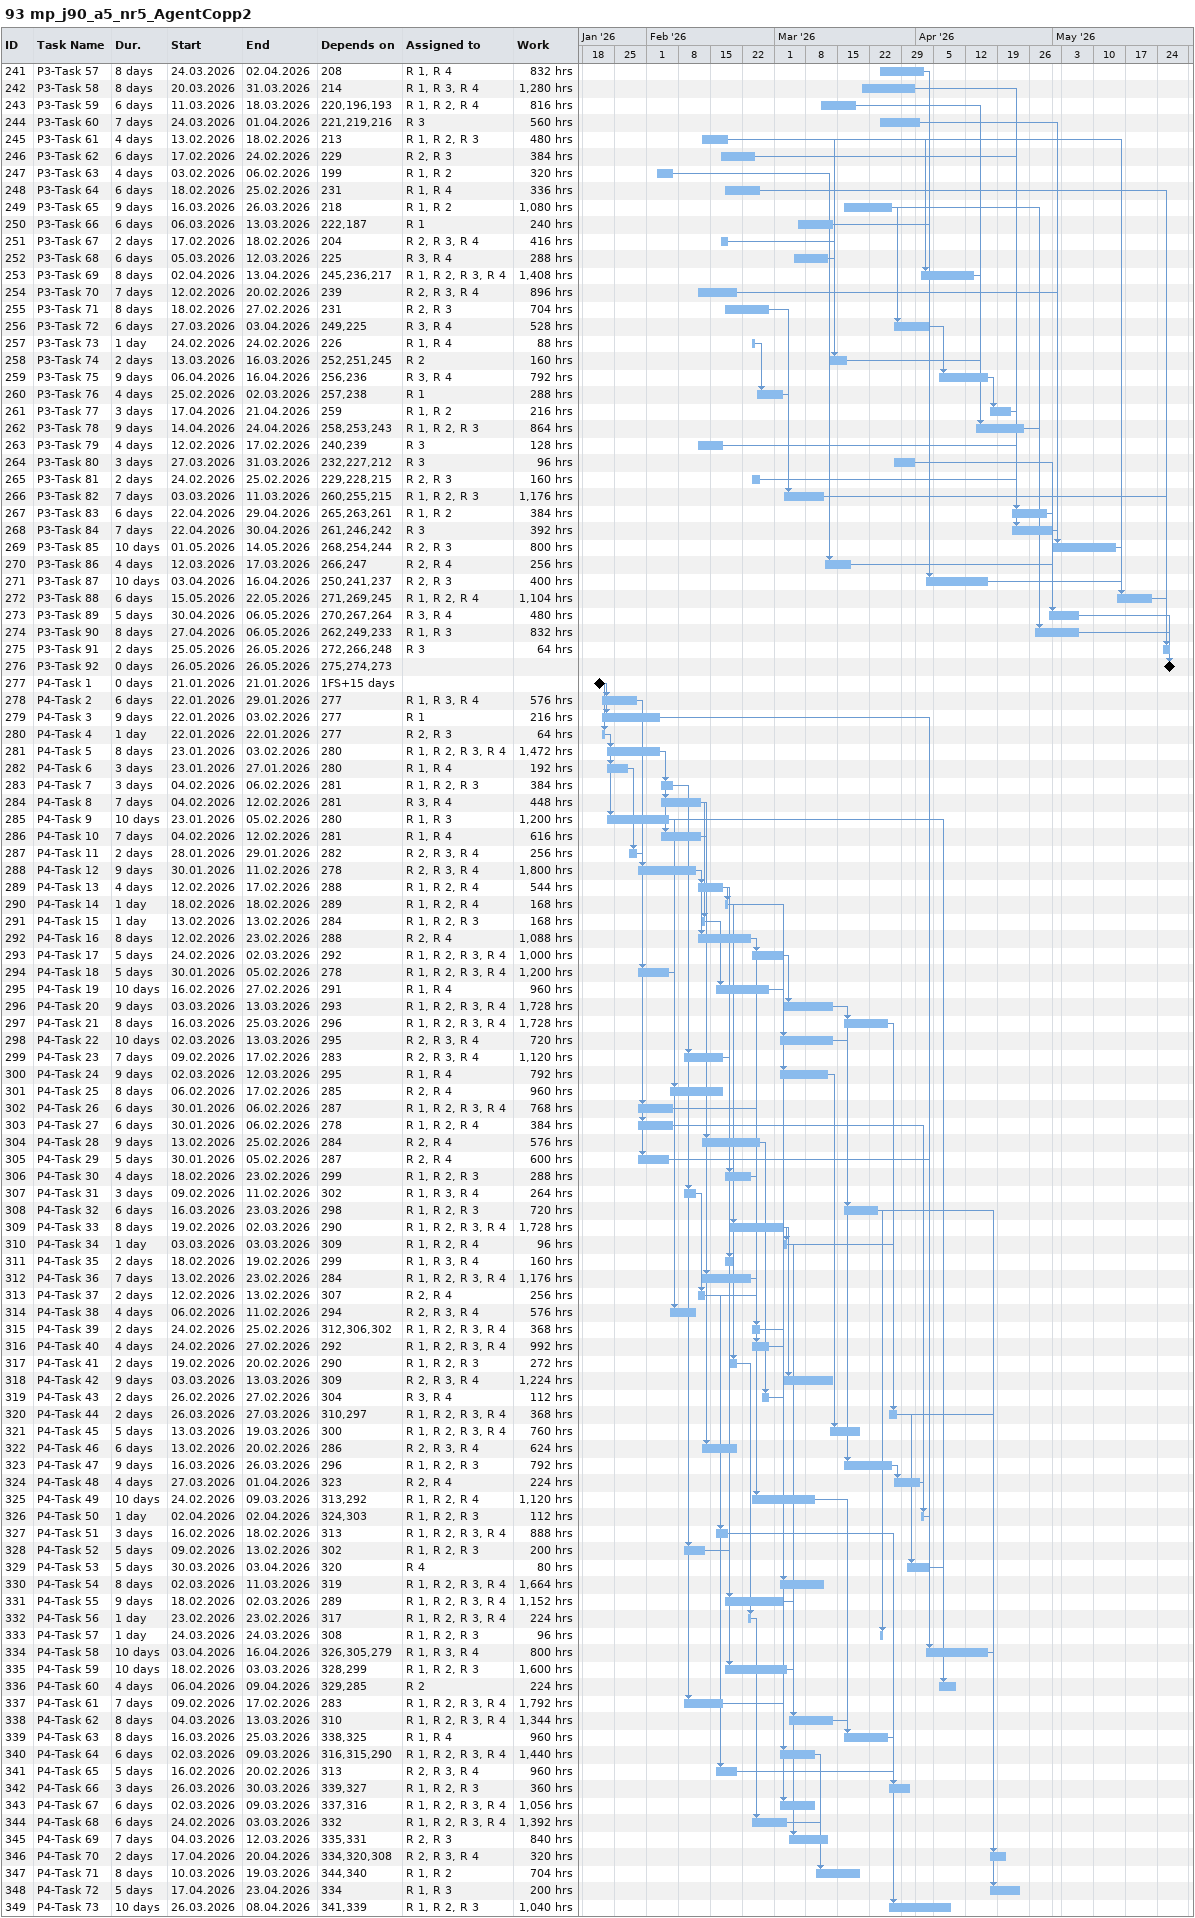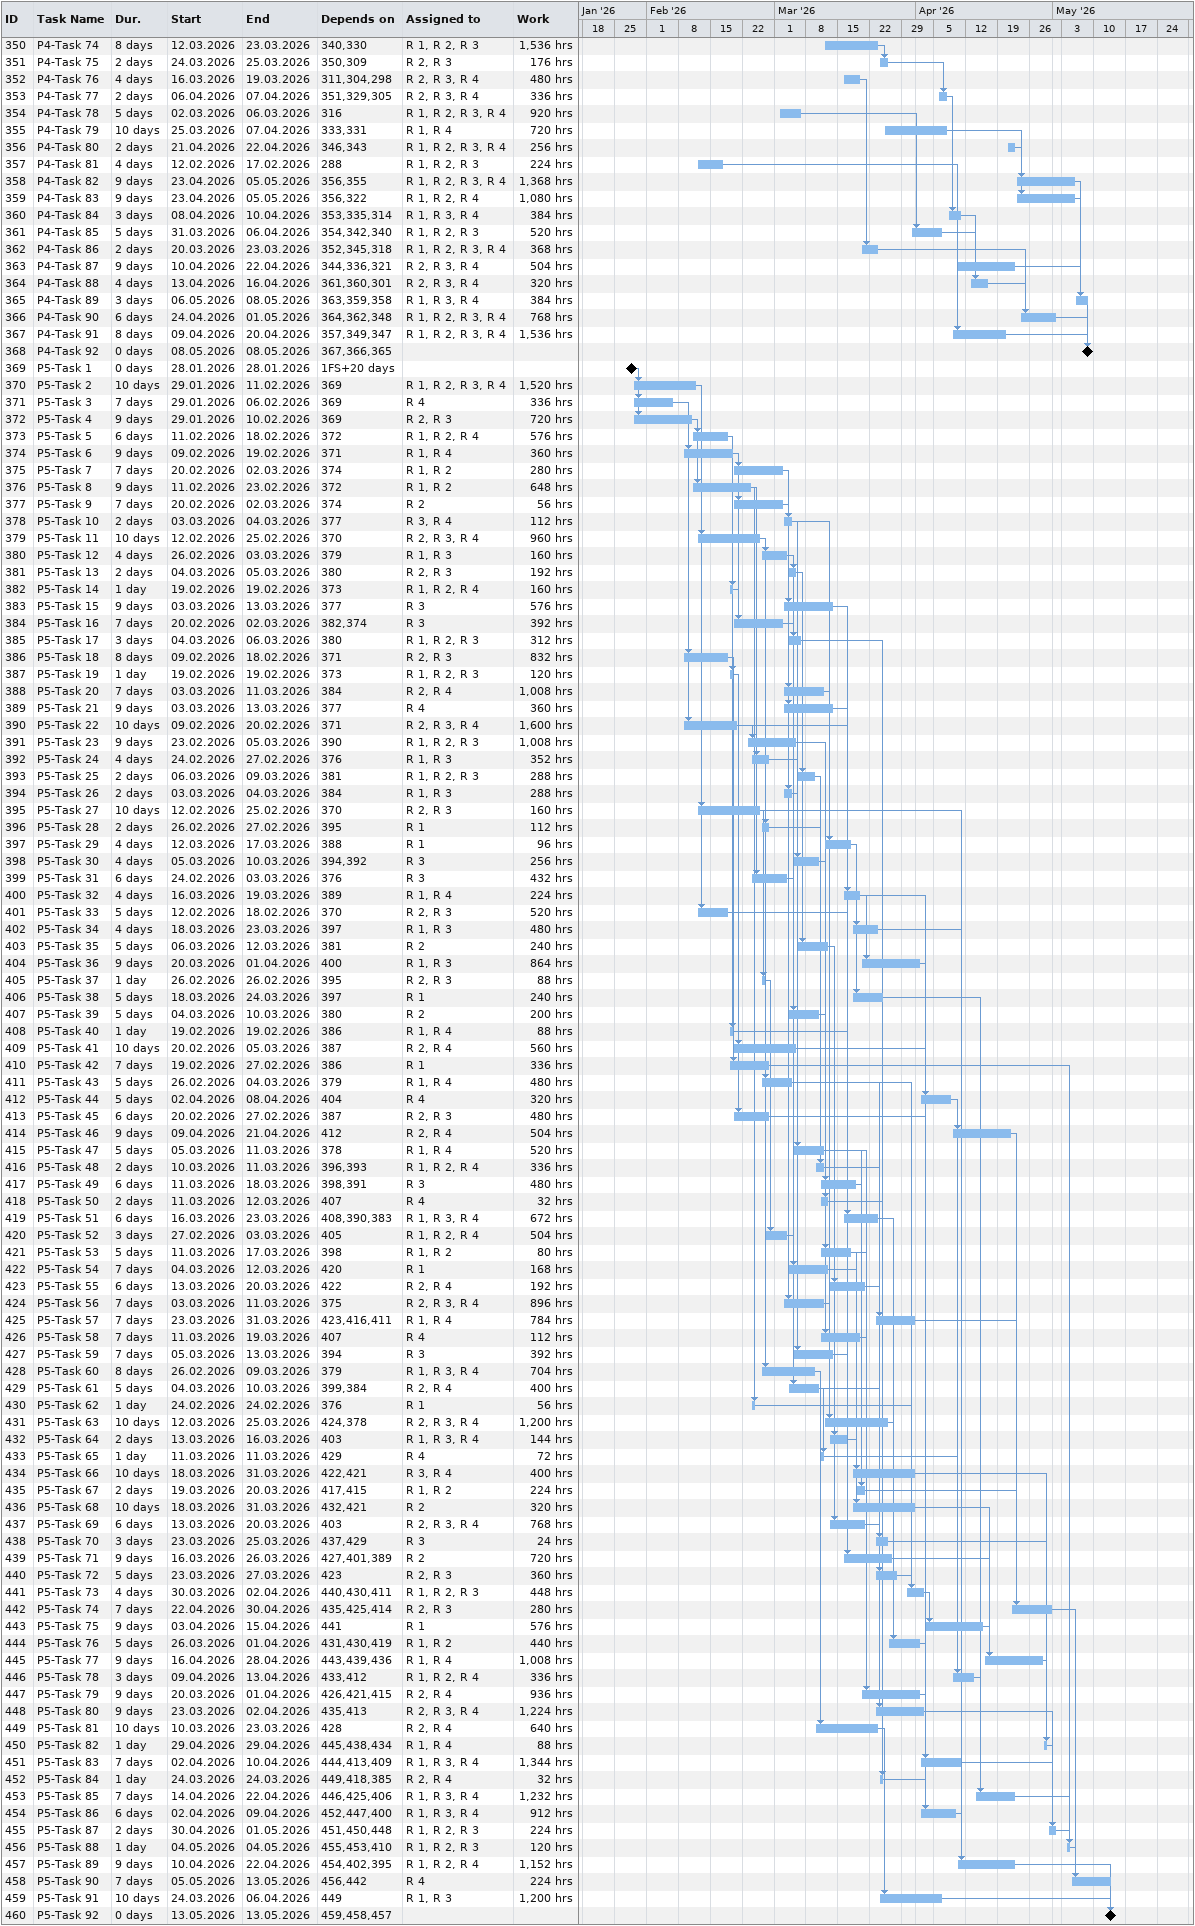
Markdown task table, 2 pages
93 mp_j90_a5_nr5_AgentCopp2

| ID | Task | Duration | Start | Finish | Predecessors | Resources | Work (h) |
|---|---|---|---|---|---|---|---|
| 241 | P3-Task 57 | 8d | 2026-03-24 | 2026-04-02 | 208 | R 1, R 4 | 832 |
| 242 | P3-Task 58 | 8d | 2026-03-20 | 2026-03-31 | 214 | R 1, R 3, R 4 | 1280 |
| 243 | P3-Task 59 | 6d | 2026-03-11 | 2026-03-18 | 220, 196, 193 | R 1, R 2, R 4 | 816 |
| 244 | P3-Task 60 | 7d | 2026-03-24 | 2026-04-01 | 221, 219, 216 | R 3 | 560 |
| 245 | P3-Task 61 | 4d | 2026-02-13 | 2026-02-18 | 213 | R 1, R 2, R 3 | 480 |
| 246 | P3-Task 62 | 6d | 2026-02-17 | 2026-02-24 | 229 | R 2, R 3 | 384 |
| 247 | P3-Task 63 | 4d | 2026-02-03 | 2026-02-06 | 199 | R 1, R 2 | 320 |
| 248 | P3-Task 64 | 6d | 2026-02-18 | 2026-02-25 | 231 | R 1, R 4 | 336 |
| 249 | P3-Task 65 | 9d | 2026-03-16 | 2026-03-26 | 218 | R 1, R 2 | 1080 |
| 250 | P3-Task 66 | 6d | 2026-03-06 | 2026-03-13 | 222, 187 | R 1 | 240 |
| 251 | P3-Task 67 | 2d | 2026-02-17 | 2026-02-18 | 204 | R 2, R 3, R 4 | 416 |
| 252 | P3-Task 68 | 6d | 2026-03-05 | 2026-03-12 | 225 | R 3, R 4 | 288 |
| 253 | P3-Task 69 | 8d | 2026-04-02 | 2026-04-13 | 245, 236, 217 | R 1, R 2, R 3, R 4 | 1408 |
| 254 | P3-Task 70 | 7d | 2026-02-12 | 2026-02-20 | 239 | R 2, R 3, R 4 | 896 |
| 255 | P3-Task 71 | 8d | 2026-02-18 | 2026-02-27 | 231 | R 2, R 3 | 704 |
| 256 | P3-Task 72 | 6d | 2026-03-27 | 2026-04-03 | 249, 225 | R 3, R 4 | 528 |
| 257 | P3-Task 73 | 1d | 2026-02-24 | 2026-02-24 | 226 | R 1, R 4 | 88 |
| 258 | P3-Task 74 | 2d | 2026-03-13 | 2026-03-16 | 252, 251, 245 | R 2 | 160 |
| 259 | P3-Task 75 | 9d | 2026-04-06 | 2026-04-16 | 256, 236 | R 3, R 4 | 792 |
| 260 | P3-Task 76 | 4d | 2026-02-25 | 2026-03-02 | 257, 238 | R 1 | 288 |
| 261 | P3-Task 77 | 3d | 2026-04-17 | 2026-04-21 | 259 | R 1, R 2 | 216 |
| 262 | P3-Task 78 | 9d | 2026-04-14 | 2026-04-24 | 258, 253, 243 | R 1, R 2, R 3 | 864 |
| 263 | P3-Task 79 | 4d | 2026-02-12 | 2026-02-17 | 240, 239 | R 3 | 128 |
| 264 | P3-Task 80 | 3d | 2026-03-27 | 2026-03-31 | 232, 227, 212 | R 3 | 96 |
| 265 | P3-Task 81 | 2d | 2026-02-24 | 2026-02-25 | 229, 228, 215 | R 2, R 3 | 160 |
| 266 | P3-Task 82 | 7d | 2026-03-03 | 2026-03-11 | 260, 255, 215 | R 1, R 2, R 3 | 1176 |
| 267 | P3-Task 83 | 6d | 2026-04-22 | 2026-04-29 | 265, 263, 261 | R 1, R 2 | 384 |
| 268 | P3-Task 84 | 7d | 2026-04-22 | 2026-04-30 | 261, 246, 242 | R 3 | 392 |
| 269 | P3-Task 85 | 10d | 2026-05-01 | 2026-05-14 | 268, 254, 244 | R 2, R 3 | 800 |
| 270 | P3-Task 86 | 4d | 2026-03-12 | 2026-03-17 | 266, 247 | R 2, R 4 | 256 |
| 271 | P3-Task 87 | 10d | 2026-04-03 | 2026-04-16 | 250, 241, 237 | R 2, R 3 | 400 |
| 272 | P3-Task 88 | 6d | 2026-05-15 | 2026-05-22 | 271, 269, 245 | R 1, R 2, R 4 | 1104 |
| 273 | P3-Task 89 | 5d | 2026-04-30 | 2026-05-06 | 270, 267, 264 | R 3, R 4 | 480 |
| 274 | P3-Task 90 | 8d | 2026-04-27 | 2026-05-06 | 262, 249, 233 | R 1, R 3 | 832 |
| 275 | P3-Task 91 | 2d | 2026-05-25 | 2026-05-26 | 272, 266, 248 | R 3 | 64 |
| 276 | P3-Task 92 | 0d | 2026-05-26 | 2026-05-26 | 275, 274, 273 |  |  |
| 277 | P4-Task 1 | 0d | 2026-01-21 | 2026-01-21 | 1FS+15d |  |  |
| 278 | P4-Task 2 | 6d | 2026-01-22 | 2026-01-29 | 277 | R 1, R 3, R 4 | 576 |
| 279 | P4-Task 3 | 9d | 2026-01-22 | 2026-02-03 | 277 | R 1 | 216 |
| 280 | P4-Task 4 | 1d | 2026-01-22 | 2026-01-22 | 277 | R 2, R 3 | 64 |
| 281 | P4-Task 5 | 8d | 2026-01-23 | 2026-02-03 | 280 | R 1, R 2, R 3, R 4 | 1472 |
| 282 | P4-Task 6 | 3d | 2026-01-23 | 2026-01-27 | 280 | R 1, R 4 | 192 |
| 283 | P4-Task 7 | 3d | 2026-02-04 | 2026-02-06 | 281 | R 1, R 2, R 3 | 384 |
| 284 | P4-Task 8 | 7d | 2026-02-04 | 2026-02-12 | 281 | R 3, R 4 | 448 |
| 285 | P4-Task 9 | 10d | 2026-01-23 | 2026-02-05 | 280 | R 1, R 3 | 1200 |
| 286 | P4-Task 10 | 7d | 2026-02-04 | 2026-02-12 | 281 | R 1, R 4 | 616 |
| 287 | P4-Task 11 | 2d | 2026-01-28 | 2026-01-29 | 282 | R 2, R 3, R 4 | 256 |
| 288 | P4-Task 12 | 9d | 2026-01-30 | 2026-02-11 | 278 | R 2, R 3, R 4 | 1800 |
| 289 | P4-Task 13 | 4d | 2026-02-12 | 2026-02-17 | 288 | R 1, R 2, R 4 | 544 |
| 290 | P4-Task 14 | 1d | 2026-02-18 | 2026-02-18 | 289 | R 1, R 2, R 4 | 168 |
| 291 | P4-Task 15 | 1d | 2026-02-13 | 2026-02-13 | 284 | R 1, R 2, R 3 | 168 |
| 292 | P4-Task 16 | 8d | 2026-02-12 | 2026-02-23 | 288 | R 2, R 4 | 1088 |
| 293 | P4-Task 17 | 5d | 2026-02-24 | 2026-03-02 | 292 | R 1, R 2, R 3, R 4 | 1000 |
| 294 | P4-Task 18 | 5d | 2026-01-30 | 2026-02-05 | 278 | R 1, R 2, R 3, R 4 | 1200 |
| 295 | P4-Task 19 | 10d | 2026-02-16 | 2026-02-27 | 291 | R 1, R 4 | 960 |
| 296 | P4-Task 20 | 9d | 2026-03-03 | 2026-03-13 | 293 | R 1, R 2, R 3, R 4 | 1728 |
| 297 | P4-Task 21 | 8d | 2026-03-16 | 2026-03-25 | 296 | R 1, R 2, R 3, R 4 | 1728 |
| 298 | P4-Task 22 | 10d | 2026-03-02 | 2026-03-13 | 295 | R 2, R 3, R 4 | 720 |
| 299 | P4-Task 23 | 7d | 2026-02-09 | 2026-02-17 | 283 | R 2, R 3, R 4 | 1120 |
| 300 | P4-Task 24 | 9d | 2026-03-02 | 2026-03-12 | 295 | R 1, R 4 | 792 |
| 301 | P4-Task 25 | 8d | 2026-02-06 | 2026-02-17 | 285 | R 2, R 4 | 960 |
| 302 | P4-Task 26 | 6d | 2026-01-30 | 2026-02-06 | 287 | R 1, R 2, R 3, R 4 | 768 |
| 303 | P4-Task 27 | 6d | 2026-01-30 | 2026-02-06 | 278 | R 1, R 2, R 4 | 384 |
| 304 | P4-Task 28 | 9d | 2026-02-13 | 2026-02-25 | 284 | R 2, R 4 | 576 |
| 305 | P4-Task 29 | 5d | 2026-01-30 | 2026-02-05 | 287 | R 2, R 4 | 600 |
| 306 | P4-Task 30 | 4d | 2026-02-18 | 2026-02-23 | 299 | R 1, R 2, R 3 | 288 |
| 307 | P4-Task 31 | 3d | 2026-02-09 | 2026-02-11 | 302 | R 1, R 3, R 4 | 264 |
| 308 | P4-Task 32 | 6d | 2026-03-16 | 2026-03-23 | 298 | R 1, R 2, R 3 | 720 |
| 309 | P4-Task 33 | 8d | 2026-02-19 | 2026-03-02 | 290 | R 1, R 2, R 3, R 4 | 1728 |
| 310 | P4-Task 34 | 1d | 2026-03-03 | 2026-03-03 | 309 | R 1, R 2, R 4 | 96 |
| 311 | P4-Task 35 | 2d | 2026-02-18 | 2026-02-19 | 299 | R 1, R 3, R 4 | 160 |
| 312 | P4-Task 36 | 7d | 2026-02-13 | 2026-02-23 | 284 | R 1, R 2, R 3, R 4 | 1176 |
| 313 | P4-Task 37 | 2d | 2026-02-12 | 2026-02-13 | 307 | R 2, R 4 | 256 |
| 314 | P4-Task 38 | 4d | 2026-02-06 | 2026-02-11 | 294 | R 2, R 3, R 4 | 576 |
| 315 | P4-Task 39 | 2d | 2026-02-24 | 2026-02-25 | 312, 306, 302 | R 1, R 2, R 3, R 4 | 368 |
| 316 | P4-Task 40 | 4d | 2026-02-24 | 2026-02-27 | 292 | R 1, R 2, R 3, R 4 | 992 |
| 317 | P4-Task 41 | 2d | 2026-02-19 | 2026-02-20 | 290 | R 1, R 2, R 3 | 272 |
| 318 | P4-Task 42 | 9d | 2026-03-03 | 2026-03-13 | 309 | R 2, R 3, R 4 | 1224 |
| 319 | P4-Task 43 | 2d | 2026-02-26 | 2026-02-27 | 304 | R 3, R 4 | 112 |
| 320 | P4-Task 44 | 2d | 2026-03-26 | 2026-03-27 | 310, 297 | R 1, R 2, R 3, R 4 | 368 |
| 321 | P4-Task 45 | 5d | 2026-03-13 | 2026-03-19 | 300 | R 1, R 2, R 3, R 4 | 760 |
| 322 | P4-Task 46 | 6d | 2026-02-13 | 2026-02-20 | 286 | R 2, R 3, R 4 | 624 |
| 323 | P4-Task 47 | 9d | 2026-03-16 | 2026-03-26 | 296 | R 1, R 2, R 3 | 792 |
| 324 | P4-Task 48 | 4d | 2026-03-27 | 2026-04-01 | 323 | R 2, R 4 | 224 |
| 325 | P4-Task 49 | 10d | 2026-02-24 | 2026-03-09 | 313, 292 | R 1, R 2, R 4 | 1120 |
| 326 | P4-Task 50 | 1d | 2026-04-02 | 2026-04-02 | 324, 303 | R 1, R 2, R 3 | 112 |
| 327 | P4-Task 51 | 3d | 2026-02-16 | 2026-02-18 | 313 | R 1, R 2, R 3, R 4 | 888 |
| 328 | P4-Task 52 | 5d | 2026-02-09 | 2026-02-13 | 302 | R 1, R 2, R 3 | 200 |
| 329 | P4-Task 53 | 5d | 2026-03-30 | 2026-04-03 | 320 | R 4 | 80 |
| 330 | P4-Task 54 | 8d | 2026-03-02 | 2026-03-11 | 319 | R 1, R 2, R 3, R 4 | 1664 |
| 331 | P4-Task 55 | 9d | 2026-02-18 | 2026-03-02 | 289 | R 1, R 2, R 3, R 4 | 1152 |
| 332 | P4-Task 56 | 1d | 2026-02-23 | 2026-02-23 | 317 | R 1, R 2, R 3, R 4 | 224 |
| 333 | P4-Task 57 | 1d | 2026-03-24 | 2026-03-24 | 308 | R 1, R 2, R 3 | 96 |
| 334 | P4-Task 58 | 10d | 2026-04-03 | 2026-04-16 | 326, 305, 279 | R 1, R 3, R 4 | 800 |
| 335 | P4-Task 59 | 10d | 2026-02-18 | 2026-03-03 | 328, 299 | R 1, R 2, R 3 | 1600 |
| 336 | P4-Task 60 | 4d | 2026-04-06 | 2026-04-09 | 329, 285 | R 2 | 224 |
| 337 | P4-Task 61 | 7d | 2026-02-09 | 2026-02-17 | 283 | R 1, R 2, R 3, R 4 | 1792 |
| 338 | P4-Task 62 | 8d | 2026-03-04 | 2026-03-13 | 310 | R 1, R 2, R 3, R 4 | 1344 |
| 339 | P4-Task 63 | 8d | 2026-03-16 | 2026-03-25 | 338, 325 | R 1, R 4 | 960 |
| 340 | P4-Task 64 | 6d | 2026-03-02 | 2026-03-09 | 316, 315, 290 | R 1, R 2, R 3, R 4 | 1440 |
| 341 | P4-Task 65 | 5d | 2026-02-16 | 2026-02-20 | 313 | R 2, R 3, R 4 | 960 |
| 342 | P4-Task 66 | 3d | 2026-03-26 | 2026-03-30 | 339, 327 | R 1, R 2, R 3 | 360 |
| 343 | P4-Task 67 | 6d | 2026-03-02 | 2026-03-09 | 337, 316 | R 1, R 2, R 3, R 4 | 1056 |
| 344 | P4-Task 68 | 6d | 2026-02-24 | 2026-03-03 | 332 | R 1, R 2, R 3, R 4 | 1392 |
| 345 | P4-Task 69 | 7d | 2026-03-04 | 2026-03-12 | 335, 331 | R 2, R 3 | 840 |
| 346 | P4-Task 70 | 2d | 2026-04-17 | 2026-04-20 | 334, 320, 308 | R 2, R 3, R 4 | 320 |
| 347 | P4-Task 71 | 8d | 2026-03-10 | 2026-03-19 | 344, 340 | R 1, R 2 | 704 |
| 348 | P4-Task 72 | 5d | 2026-04-17 | 2026-04-23 | 334 | R 1, R 3 | 200 |
| 349 | P4-Task 73 | 10d | 2026-03-26 | 2026-04-08 | 341, 339 | R 1, R 2, R 3 | 1040 |
| 350 | P4-Task 74 | 8d | 2026-03-12 | 2026-03-23 | 340, 330 | R 1, R 2, R 3 | 1536 |
| 351 | P4-Task 75 | 2d | 2026-03-24 | 2026-03-25 | 350, 309 | R 2, R 3 | 176 |
| 352 | P4-Task 76 | 4d | 2026-03-16 | 2026-03-19 | 311, 304, 298 | R 2, R 3, R 4 | 480 |
| 353 | P4-Task 77 | 2d | 2026-04-06 | 2026-04-07 | 351, 329, 305 | R 2, R 3, R 4 | 336 |
| 354 | P4-Task 78 | 5d | 2026-03-02 | 2026-03-06 | 316 | R 1, R 2, R 3, R 4 | 920 |
| 355 | P4-Task 79 | 10d | 2026-03-25 | 2026-04-07 | 333, 331 | R 1, R 4 | 720 |
| 356 | P4-Task 80 | 2d | 2026-04-21 | 2026-04-22 | 346, 343 | R 1, R 2, R 3, R 4 | 256 |
| 357 | P4-Task 81 | 4d | 2026-02-12 | 2026-02-17 | 288 | R 1, R 2, R 3 | 224 |
| 358 | P4-Task 82 | 9d | 2026-04-23 | 2026-05-05 | 356, 355 | R 1, R 2, R 3, R 4 | 1368 |
| 359 | P4-Task 83 | 9d | 2026-04-23 | 2026-05-05 | 356, 322 | R 1, R 2, R 4 | 1080 |
| 360 | P4-Task 84 | 3d | 2026-04-08 | 2026-04-10 | 353, 335, 314 | R 1, R 3, R 4 | 384 |
| 361 | P4-Task 85 | 5d | 2026-03-31 | 2026-04-06 | 354, 342, 340 | R 1, R 2, R 3 | 520 |
| 362 | P4-Task 86 | 2d | 2026-03-20 | 2026-03-23 | 352, 345, 318 | R 1, R 2, R 3, R 4 | 368 |
| 363 | P4-Task 87 | 9d | 2026-04-10 | 2026-04-22 | 344, 336, 321 | R 2, R 3, R 4 | 504 |
| 364 | P4-Task 88 | 4d | 2026-04-13 | 2026-04-16 | 361, 360, 301 | R 2, R 3, R 4 | 320 |
| 365 | P4-Task 89 | 3d | 2026-05-06 | 2026-05-08 | 363, 359, 358 | R 1, R 3, R 4 | 384 |
| 366 | P4-Task 90 | 6d | 2026-04-24 | 2026-05-01 | 364, 362, 348 | R 1, R 2, R 3, R 4 | 768 |
| 367 | P4-Task 91 | 8d | 2026-04-09 | 2026-04-20 | 357, 349, 347 | R 1, R 2, R 3, R 4 | 1536 |
| 368 | P4-Task 92 | 0d | 2026-05-08 | 2026-05-08 | 367, 366, 365 |  |  |
| 369 | P5-Task 1 | 0d | 2026-01-28 | 2026-01-28 | 1FS+20d |  |  |
| 370 | P5-Task 2 | 10d | 2026-01-29 | 2026-02-11 | 369 | R 1, R 2, R 3, R 4 | 1520 |
| 371 | P5-Task 3 | 7d | 2026-01-29 | 2026-02-06 | 369 | R 4 | 336 |
| 372 | P5-Task 4 | 9d | 2026-01-29 | 2026-02-10 | 369 | R 2, R 3 | 720 |
| 373 | P5-Task 5 | 6d | 2026-02-11 | 2026-02-18 | 372 | R 1, R 2, R 4 | 576 |
| 374 | P5-Task 6 | 9d | 2026-02-09 | 2026-02-19 | 371 | R 1, R 4 | 360 |
| 375 | P5-Task 7 | 7d | 2026-02-20 | 2026-03-02 | 374 | R 1, R 2 | 280 |
| 376 | P5-Task 8 | 9d | 2026-02-11 | 2026-02-23 | 372 | R 1, R 2 | 648 |
| 377 | P5-Task 9 | 7d | 2026-02-20 | 2026-03-02 | 374 | R 2 | 56 |
| 378 | P5-Task 10 | 2d | 2026-03-03 | 2026-03-04 | 377 | R 3, R 4 | 112 |
| 379 | P5-Task 11 | 10d | 2026-02-12 | 2026-02-25 | 370 | R 2, R 3, R 4 | 960 |
| 380 | P5-Task 12 | 4d | 2026-02-26 | 2026-03-03 | 379 | R 1, R 3 | 160 |
| 381 | P5-Task 13 | 2d | 2026-03-04 | 2026-03-05 | 380 | R 2, R 3 | 192 |
| 382 | P5-Task 14 | 1d | 2026-02-19 | 2026-02-19 | 373 | R 1, R 2, R 4 | 160 |
| 383 | P5-Task 15 | 9d | 2026-03-03 | 2026-03-13 | 377 | R 3 | 576 |
| 384 | P5-Task 16 | 7d | 2026-02-20 | 2026-03-02 | 382, 374 | R 3 | 392 |
| 385 | P5-Task 17 | 3d | 2026-03-04 | 2026-03-06 | 380 | R 1, R 2, R 3 | 312 |
| 386 | P5-Task 18 | 8d | 2026-02-09 | 2026-02-18 | 371 | R 2, R 3 | 832 |
| 387 | P5-Task 19 | 1d | 2026-02-19 | 2026-02-19 | 373 | R 1, R 2, R 3 | 120 |
| 388 | P5-Task 20 | 7d | 2026-03-03 | 2026-03-11 | 384 | R 2, R 4 | 1008 |
| 389 | P5-Task 21 | 9d | 2026-03-03 | 2026-03-13 | 377 | R 4 | 360 |
| 390 | P5-Task 22 | 10d | 2026-02-09 | 2026-02-20 | 371 | R 2, R 3, R 4 | 1600 |
| 391 | P5-Task 23 | 9d | 2026-02-23 | 2026-03-05 | 390 | R 1, R 2, R 3 | 1008 |
| 392 | P5-Task 24 | 4d | 2026-02-24 | 2026-02-27 | 376 | R 1, R 3 | 352 |
| 393 | P5-Task 25 | 2d | 2026-03-06 | 2026-03-09 | 381 | R 1, R 2, R 3 | 288 |
| 394 | P5-Task 26 | 2d | 2026-03-03 | 2026-03-04 | 384 | R 1, R 3 | 288 |
| 395 | P5-Task 27 | 10d | 2026-02-12 | 2026-02-25 | 370 | R 2, R 3 | 160 |
| 396 | P5-Task 28 | 2d | 2026-02-26 | 2026-02-27 | 395 | R 1 | 112 |
| 397 | P5-Task 29 | 4d | 2026-03-12 | 2026-03-17 | 388 | R 1 | 96 |
| 398 | P5-Task 30 | 4d | 2026-03-05 | 2026-03-10 | 394, 392 | R 3 | 256 |
| 399 | P5-Task 31 | 6d | 2026-02-24 | 2026-03-03 | 376 | R 3 | 432 |
| 400 | P5-Task 32 | 4d | 2026-03-16 | 2026-03-19 | 389 | R 1, R 4 | 224 |
| 401 | P5-Task 33 | 5d | 2026-02-12 | 2026-02-18 | 370 | R 2, R 3 | 520 |
| 402 | P5-Task 34 | 4d | 2026-03-18 | 2026-03-23 | 397 | R 1, R 3 | 480 |
| 403 | P5-Task 35 | 5d | 2026-03-06 | 2026-03-12 | 381 | R 2 | 240 |
| 404 | P5-Task 36 | 9d | 2026-03-20 | 2026-04-01 | 400 | R 1, R 3 | 864 |
| 405 | P5-Task 37 | 1d | 2026-02-26 | 2026-02-26 | 395 | R 2, R 3 | 88 |
| 406 | P5-Task 38 | 5d | 2026-03-18 | 2026-03-24 | 397 | R 1 | 240 |
| 407 | P5-Task 39 | 5d | 2026-03-04 | 2026-03-10 | 380 | R 2 | 200 |
| 408 | P5-Task 40 | 1d | 2026-02-19 | 2026-02-19 | 386 | R 1, R 4 | 88 |
| 409 | P5-Task 41 | 10d | 2026-02-20 | 2026-03-05 | 387 | R 2, R 4 | 560 |
| 410 | P5-Task 42 | 7d | 2026-02-19 | 2026-02-27 | 386 | R 1 | 336 |
| 411 | P5-Task 43 | 5d | 2026-02-26 | 2026-03-04 | 379 | R 1, R 4 | 480 |
| 412 | P5-Task 44 | 5d | 2026-04-02 | 2026-04-08 | 404 | R 4 | 320 |
| 413 | P5-Task 45 | 6d | 2026-02-20 | 2026-02-27 | 387 | R 2, R 3 | 480 |
| 414 | P5-Task 46 | 9d | 2026-04-09 | 2026-04-21 | 412 | R 2, R 4 | 504 |
| 415 | P5-Task 47 | 5d | 2026-03-05 | 2026-03-11 | 378 | R 1, R 4 | 520 |
| 416 | P5-Task 48 | 2d | 2026-03-10 | 2026-03-11 | 396, 393 | R 1, R 2, R 4 | 336 |
| 417 | P5-Task 49 | 6d | 2026-03-11 | 2026-03-18 | 398, 391 | R 3 | 480 |
| 418 | P5-Task 50 | 2d | 2026-03-11 | 2026-03-12 | 407 | R 4 | 32 |
| 419 | P5-Task 51 | 6d | 2026-03-16 | 2026-03-23 | 408, 390, 383 | R 1, R 3, R 4 | 672 |
| 420 | P5-Task 52 | 3d | 2026-02-27 | 2026-03-03 | 405 | R 1, R 2, R 4 | 504 |
| 421 | P5-Task 53 | 5d | 2026-03-11 | 2026-03-17 | 398 | R 1, R 2 | 80 |
| 422 | P5-Task 54 | 7d | 2026-03-04 | 2026-03-12 | 420 | R 1 | 168 |
| 423 | P5-Task 55 | 6d | 2026-03-13 | 2026-03-20 | 422 | R 2, R 4 | 192 |
| 424 | P5-Task 56 | 7d | 2026-03-03 | 2026-03-11 | 375 | R 2, R 3, R 4 | 896 |
| 425 | P5-Task 57 | 7d | 2026-03-23 | 2026-03-31 | 423, 416, 411 | R 1, R 4 | 784 |
| 426 | P5-Task 58 | 7d | 2026-03-11 | 2026-03-19 | 407 | R 4 | 112 |
| 427 | P5-Task 59 | 7d | 2026-03-05 | 2026-03-13 | 394 | R 3 | 392 |
| 428 | P5-Task 60 | 8d | 2026-02-26 | 2026-03-09 | 379 | R 1, R 3, R 4 | 704 |
| 429 | P5-Task 61 | 5d | 2026-03-04 | 2026-03-10 | 399, 384 | R 2, R 4 | 400 |
| 430 | P5-Task 62 | 1d | 2026-02-24 | 2026-02-24 | 376 | R 1 | 56 |
| 431 | P5-Task 63 | 10d | 2026-03-12 | 2026-03-25 | 424, 378 | R 2, R 3, R 4 | 1200 |
| 432 | P5-Task 64 | 2d | 2026-03-13 | 2026-03-16 | 403 | R 1, R 3, R 4 | 144 |
| 433 | P5-Task 65 | 1d | 2026-03-11 | 2026-03-11 | 429 | R 4 | 72 |
| 434 | P5-Task 66 | 10d | 2026-03-18 | 2026-03-31 | 422, 421 | R 3, R 4 | 400 |
| 435 | P5-Task 67 | 2d | 2026-03-19 | 2026-03-20 | 417, 415 | R 1, R 2 | 224 |
| 436 | P5-Task 68 | 10d | 2026-03-18 | 2026-03-31 | 432, 421 | R 2 | 320 |
| 437 | P5-Task 69 | 6d | 2026-03-13 | 2026-03-20 | 403 | R 2, R 3, R 4 | 768 |
| 438 | P5-Task 70 | 3d | 2026-03-23 | 2026-03-25 | 437, 429 | R 3 | 24 |
| 439 | P5-Task 71 | 9d | 2026-03-16 | 2026-03-26 | 427, 401, 389 | R 2 | 720 |
| 440 | P5-Task 72 | 5d | 2026-03-23 | 2026-03-27 | 423 | R 2, R 3 | 360 |
| 441 | P5-Task 73 | 4d | 2026-03-30 | 2026-04-02 | 440, 430, 411 | R 1, R 2, R 3 | 448 |
| 442 | P5-Task 74 | 7d | 2026-04-22 | 2026-04-30 | 435, 425, 414 | R 2, R 3 | 280 |
| 443 | P5-Task 75 | 9d | 2026-04-03 | 2026-04-15 | 441 | R 1 | 576 |
| 444 | P5-Task 76 | 5d | 2026-03-26 | 2026-04-01 | 431, 430, 419 | R 1, R 2 | 440 |
| 445 | P5-Task 77 | 9d | 2026-04-16 | 2026-04-28 | 443, 439, 436 | R 1, R 4 | 1008 |
| 446 | P5-Task 78 | 3d | 2026-04-09 | 2026-04-13 | 433, 412 | R 1, R 2, R 4 | 336 |
| 447 | P5-Task 79 | 9d | 2026-03-20 | 2026-04-01 | 426, 421, 415 | R 2, R 4 | 936 |
| 448 | P5-Task 80 | 9d | 2026-03-23 | 2026-04-02 | 435, 413 | R 2, R 3, R 4 | 1224 |
| 449 | P5-Task 81 | 10d | 2026-03-10 | 2026-03-23 | 428 | R 2, R 4 | 640 |
| 450 | P5-Task 82 | 1d | 2026-04-29 | 2026-04-29 | 445, 438, 434 | R 1, R 4 | 88 |
| 451 | P5-Task 83 | 7d | 2026-04-02 | 2026-04-10 | 444, 413, 409 | R 1, R 3, R 4 | 1344 |
| 452 | P5-Task 84 | 1d | 2026-03-24 | 2026-03-24 | 449, 418, 385 | R 2, R 4 | 32 |
| 453 | P5-Task 85 | 7d | 2026-04-14 | 2026-04-22 | 446, 425, 406 | R 1, R 3, R 4 | 1232 |
| 454 | P5-Task 86 | 6d | 2026-04-02 | 2026-04-09 | 452, 447, 400 | R 1, R 3, R 4 | 912 |
| 455 | P5-Task 87 | 2d | 2026-04-30 | 2026-05-01 | 451, 450, 448 | R 1, R 2, R 3 | 224 |
| 456 | P5-Task 88 | 1d | 2026-05-04 | 2026-05-04 | 455, 453, 410 | R 1, R 2, R 3 | 120 |
| 457 | P5-Task 89 | 9d | 2026-04-10 | 2026-04-22 | 454, 402, 395 | R 1, R 2, R 4 | 1152 |
| 458 | P5-Task 90 | 7d | 2026-05-05 | 2026-05-13 | 456, 442 | R 4 | 224 |
| 459 | P5-Task 91 | 10d | 2026-03-24 | 2026-04-06 | 449 | R 1, R 3 | 1200 |
| 460 | P5-Task 92 | 0d | 2026-05-13 | 2026-05-13 | 459, 458, 457 |  |  |
